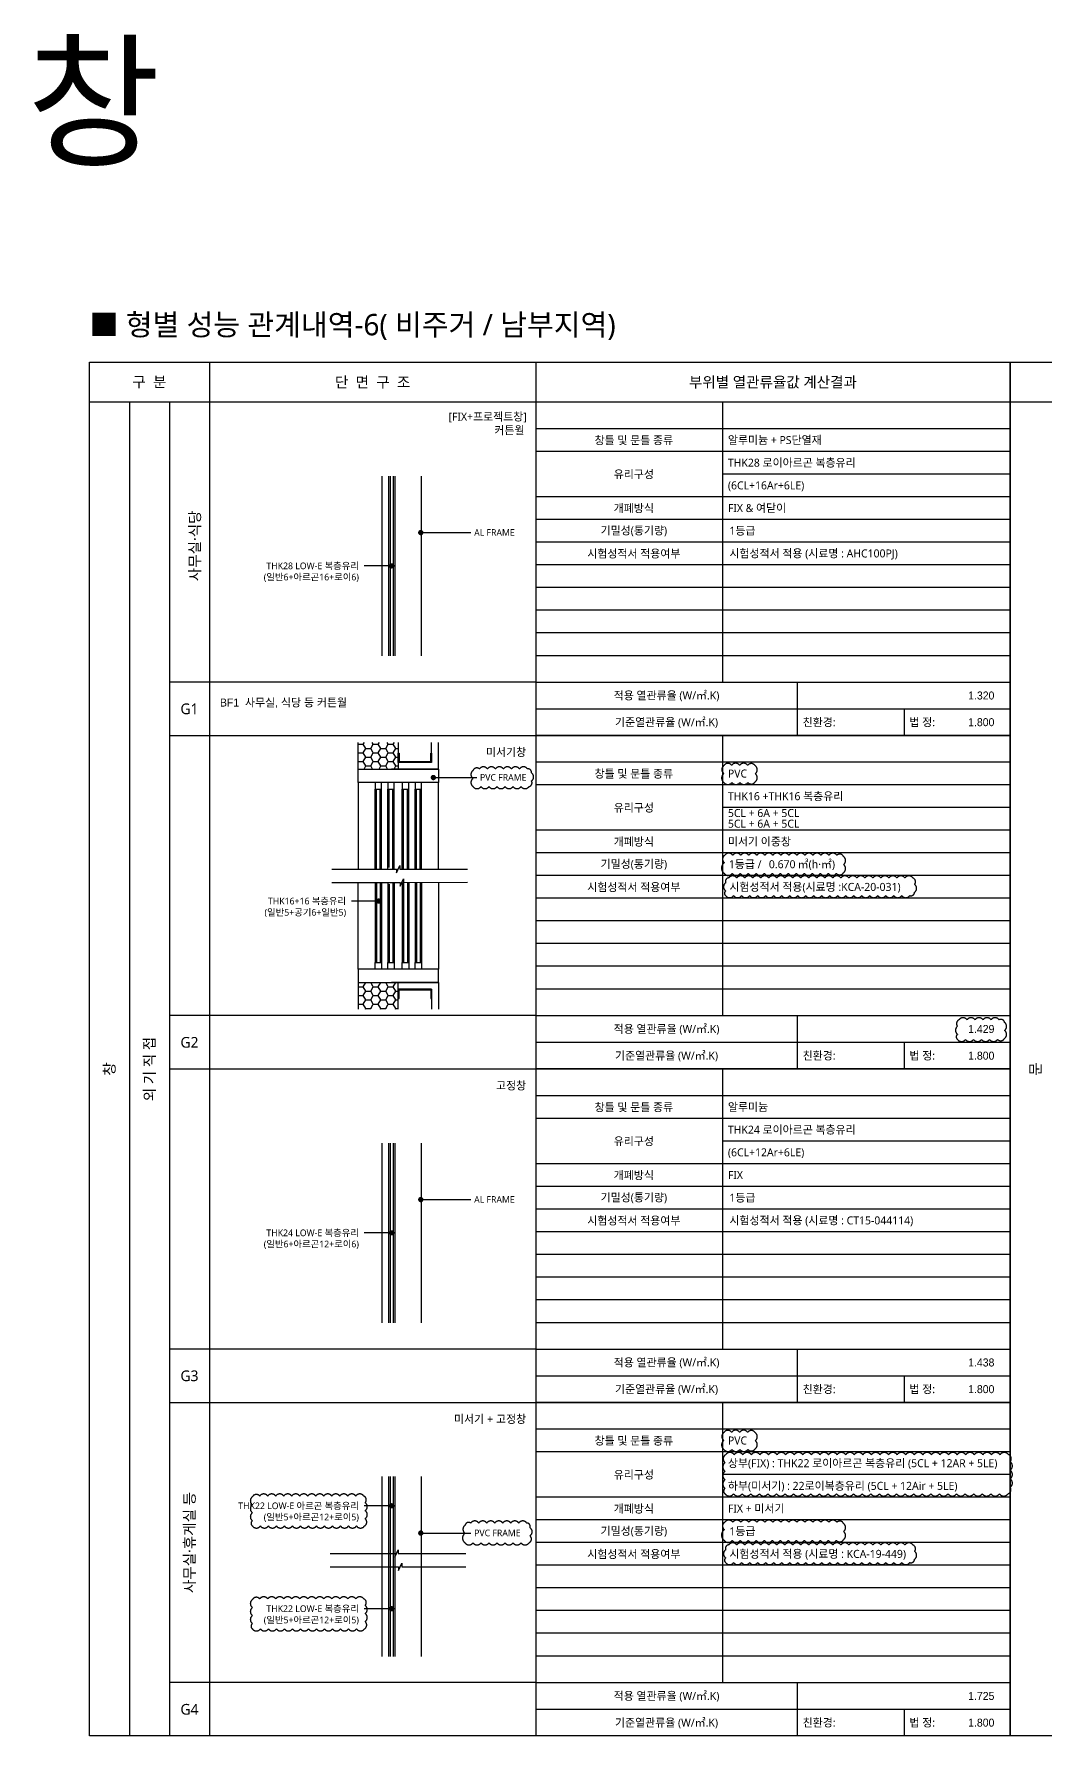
# Model space of a CAD drawing. Header units: millimetres. Extents: x 17329847 to 17386789, y -19727600 to -19720590.
# Drawn here: x 17370690 to 17374481, y -19726969 to -19720590 of the extents above; entities that cross this region are included whole.
import ezdxf
from ezdxf.enums import TextEntityAlignment as Align

# ---------------------------------------------------------------- set-up
doc = ezdxf.new("R2010")
doc.units = ezdxf.units.MM
doc.header["$LTSCALE"] = 100
doc.header["$MEASUREMENT"] = 0
doc.linetypes.add('ACAD_ISO03W100', pattern=[30, 12, -18])
doc.layers.get('DEFPOINTS').update_dxf_attribs({"color": 171, "linetype": 'CONTINUOUS'})
for name, color, linetype in [('AA-XXXX-TEXT', 3, 'CONTINUOUS'), ('ELE4', 4, 'CONTINUOUS'), ('ELEV', 253, 'CONTINUOUS'), ('FIN(패널-75글라스울)', 6, 'CONTINUOUS'), ('HAT', 253, 'CONTINUOUS'), ('LEADER', 7, 'CONTINUOUS'), ('STEEL', 5, 'CONTINUOUS'), ('SYM', 7, 'CONTINUOUS'), ('T-TEXT', 7, 'CONTINUOUS'), ('TEXT', 3, 'CONTINUOUS'), ('TEXT(실명)', 7, 'CONTINUOUS'), ('TEXT1-일반글씨', 3, 'CONTINUOUS'), ('TEXT2-제목', 7, 'CONTINUOUS'), ('WALL-DRY', 7, 'CONTINUOUS'), ('WID', 4, 'CONTINUOUS'), ('WID-F', 1, 'CONTINUOUS'), ('WID-G', 8, 'CONTINUOUS'), ('WIN', 4, 'CONTINUOUS'), ('도면폼', 7, 'CONTINUOUS')]:
    doc.layers.add(name, color=color, linetype=linetype)
doc.layers.add('VE변경사항적용-20220616', color=10, linetype='CONTINUOUS', plot=False)
doc.styles.add('@나눔바른고딕', font='NanumBarunGothic.ttf')
doc.styles.add('굴림', font='')
doc.styles.add('나눔바른고딕', font='NanumBarunGothic.ttf')
doc.styles.get('굴림').set_extended_font_data('Gulim')
pattern_1 = [(0, (17370779.923, -19739945.013), (28.125, 16.237976), [18.75, -37.5]), (120, (17370779.923, -19739945.013), (-28.125, 16.237976), [18.75, -37.5]), (60, (17370779.923, -19739945.013), (6e-15, 32.475953), [-37.5, 18.75])]

# ---------------------------------------------------------------- blocks, each defined once
blk = doc.blocks.new('BOX2')
at = {"layer": '도면폼', "ltscale": 1000}
blk.add_line((1777.5, 0), (0, 0), dxfattribs=at)
at = {"layer": '도면폼', "color": 4, "ltscale": 1000}
for p, q in [((700, 0), (700, -1050)), ((1777.5, -100), (0, -100)), ((0, -950), (1777.5, -950)), ((0, -1050), (1777.5, -1050)), ((980, -1050), (980, -1250)), ((0, -1150), (1777.5, -1150)), ((1380, -1150), (1380, -1250))]:
    blk.add_line(p, q, dxfattribs=at)
at = {"layer": '도면폼', "color": 8}
for p, q in [((1777.5, -185), (0, -185)), ((1777.5, -270), (700, -270)), ((1777.5, -355), (0, -355)), ((1777.5, -440), (0, -440)), ((1777.5, -525), (0, -525)), ((1777.5, -610), (0, -610)), ((1777.5, -695), (0, -695)), ((1777.5, -780), (0, -780)), ((1777.5, -865), (0, -865))]:
    blk.add_line(p, q, dxfattribs=at)
at = {"layer": 'TEXT1-일반글씨', "style": '나눔바른고딕'}
for s, p in [('창틀 및 문틀 종류', (367.5, -142.5)), ('유리구성', (367.5, -270)), ('개폐방식', (367.5, -397.5)), ('기밀성(통기량)', (367.5, -482.5)), ('시험성적서 적용여부', (367.5, -567.5)), ('적용 열관류율 (W/㎡.K)', (490, -1100)), ('기준열관류율 (W/㎡.K)', (490, -1200))]:
    blk.add_text(s, height=30, dxfattribs=at).set_placement(p, align=Align.MIDDLE)
for s, p in [('친환경:', (1000, -1200)), ('법 정:', (1400, -1200))]:
    blk.add_text(s, height=30, dxfattribs=at).set_placement(p, align=Align.MIDDLE_LEFT)

msp = doc.modelspace()

# ---------------------------------------------------------------- hatches: boundary and pattern name
at = {"layer": 'HAT', "ltscale": 1000}
h = msp.add_hatch(dxfattribs=at)
h.set_pattern_fill('HONEY', color=256, scale=150)
h.set_pattern_definition(pattern_1)
h.paths.add_polyline_path([(17371904.9, -19723345), (17372054.9, -19723345), (17372054.9, -19723245), (17371904.9, -19723245)])
h = msp.add_hatch(dxfattribs=at)
h.set_pattern_fill('HONEY', color=256, scale=150)
h.set_pattern_definition(pattern_1)
h.paths.add_polyline_path([(17371904.9, -19724145), (17372054.9, -19724145), (17372054.9, -19724245), (17371904.9, -19724245)])

# ---------------------------------------------------------------- linework, layer by layer
at = {"layer": 'ELE4', "ltscale": 1000}
for p, q in [((17372015.9, -19723720.4), (17372015.9, -19723420)), ((17372020.9, -19723713.6), (17372020.9, -19723420)), ((17372034.9, -19723720), (17372034.9, -19723420)), ((17372039.9, -19723720), (17372039.9, -19723420)), ((17372117.9, -19723720), (17372117.9, -19723420)), ((17372122.9, -19723720), (17372122.9, -19723420)), ((17372136.9, -19723720), (17372136.9, -19723420)), ((17372141.9, -19723720), (17372141.9, -19723420)), ((17372015.9, -19723769.7), (17372015.9, -19724070)), ((17372020.9, -19723776.5), (17372020.9, -19724070)), ((17372034.9, -19723770), (17372034.9, -19724070)), ((17372039.9, -19723770), (17372039.9, -19724070)), ((17372117.9, -19723770), (17372117.9, -19724070)), ((17372122.9, -19723770), (17372122.9, -19724070)), ((17372136.9, -19723770), (17372136.9, -19724070)), ((17372141.9, -19723770), (17372141.9, -19724070))]:
    msp.add_line(p, q, dxfattribs=at)
for points in [[(17372015.9, -19723420), (17372039.9, -19723420), (17372039.9, -19723395), (17372015.9, -19723395)], [(17372117.9, -19723420), (17372141.9, -19723420), (17372141.9, -19723395), (17372117.9, -19723395)], [(17372015.9, -19724070), (17372039.9, -19724070), (17372039.9, -19724095), (17372015.9, -19724095)], [(17372117.9, -19724070), (17372141.9, -19724070), (17372141.9, -19724095), (17372117.9, -19724095)]]:
    msp.add_lwpolyline(points, close=True, dxfattribs=at)
at = {"layer": 'ELEV'}
for p, q in [((17371993.5, -19722246.7), (17371993.5, -19722921)), ((17372140.8, -19722246.7), (17372140.8, -19722921)), ((17371993.5, -19724746.7), (17371993.5, -19725421)), ((17372140.8, -19724746.7), (17372140.8, -19725421)), ((17371993.5, -19725996.7), (17371993.5, -19726671)), ((17372140.8, -19725996.7), (17372140.8, -19726671))]:
    msp.add_line(p, q, dxfattribs=at)
at = {"layer": 'FIN(패널-75글라스울)', "ltscale": 1000}
for p, q in [((17371904.9, -19723345), (17371904.9, -19723245)), ((17372054.9, -19723245), (17372054.9, -19723345)), ((17371904.9, -19724145), (17371904.9, -19724245)), ((17372054.9, -19724245), (17372054.9, -19724145))]:
    msp.add_line(p, q, dxfattribs=at)
at = {"layer": 'LEADER'}
for p, q in [((17372139.1, -19722458.8), (17372326.8, -19722458.8)), ((17372029.8, -19722583.4), (17371927, -19722583.4)), ((17372186.2, -19723376.9), (17372348.6, -19723376.9)), ((17371981.8, -19723839.9), (17371879, -19723839.9)), ((17372139.1, -19724958.8), (17372326.8, -19724958.8)), ((17372029.8, -19725083.4), (17371927, -19725083.4)), ((17372029.8, -19726106.6), (17371927, -19726106.6)), ((17372139.1, -19726208.8), (17372326.8, -19726208.8)), ((17372029.8, -19726492.2), (17371927, -19726492.2))]:
    msp.add_line(p, q, dxfattribs=at)
at = {"layer": 'STEEL', "ltscale": 1000}
for points in [[(17372054.9, -19723320), (17372054.9, -19723285), (17372057.9, -19723285), (17372057.9, -19723317), (17372176.9, -19723317), (17372176.9, -19723285), (17372179.9, -19723285), (17372179.9, -19723320)], [(17372054.9, -19724170), (17372054.9, -19724205), (17372057.9, -19724205), (17372057.9, -19724173), (17372176.9, -19724173), (17372176.9, -19724205), (17372179.9, -19724205), (17372179.9, -19724170)]]:
    msp.add_lwpolyline(points, close=True, dxfattribs=at)
at = {"layer": 'SYM'}
for points in [[(17371806.4, -19723720.3), (17372047.8, -19723720.1), (17372047.7, -19723733.8), (17372060.7, -19723706.3), (17372060.6, -19723720.1), (17372314.2, -19723719.8)], [(17371806.4, -19723769.9), (17372061.4, -19723769.7), (17372061.3, -19723783.4), (17372074.3, -19723756), (17372074.2, -19723769.7), (17372314.2, -19723769.4)], [(17371800.1, -19726285.8), (17372041.5, -19726285.5), (17372041.5, -19726299.2), (17372054.4, -19726271.8), (17372054.3, -19726285.5), (17372307.9, -19726285.2)], [(17371800.1, -19726335.4), (17372055.1, -19726335.1), (17372055.1, -19726348.8), (17372068, -19726321.4), (17372067.9, -19726335.1), (17372307.9, -19726334.8)]]:
    msp.add_lwpolyline(points, dxfattribs=at)
at = {"layer": 'TEXT(실명)', "const_width": 10}
for points in [[(17372144.1, -19722458.8, -1), (17372134.1, -19722458.8, -1)], [(17372034.8, -19722583.4, -1), (17372024.8, -19722583.4, -1)], [(17372191.2, -19723376.9, -1), (17372181.2, -19723376.9, -1)], [(17371986.8, -19723839.9, -1), (17371976.8, -19723839.9, -1)], [(17372144.1, -19724958.8, -1), (17372134.1, -19724958.8, -1)], [(17372034.8, -19725083.4, -1), (17372024.8, -19725083.4, -1)], [(17372034.8, -19726106.6, -1), (17372024.8, -19726106.6, -1)], [(17372144.1, -19726208.8, -1), (17372134.1, -19726208.8, -1)], [(17372034.8, -19726492.2, -1), (17372024.8, -19726492.2, -1)]]:
    msp.add_lwpolyline(points, format="xyb", close=True, dxfattribs=at)
at = {"layer": 'VE변경사항적용-20220616', "linetype": 'ACAD_ISO03W100'}
for points in [[(17372334.9, -19723410.7, 0.520567), (17372364.9, -19723410.7, 0.520567), (17372394.9, -19723410.7, 0.520567), (17372424.9, -19723410.7, 0.520567), (17372454.9, -19723410.7, 0.520567), (17372484.9, -19723410.7, 0.520567), (17372514.9, -19723410.7, 0.520567), (17372544.9, -19723410.7, 0.520567), (17372553.9, -19723389.6, 0.520567), (17372553.9, -19723359.6, 0.520567), (17372539, -19723344.5, 0.520567), (17372509, -19723344.5, 0.520567), (17372479, -19723344.5, 0.520567), (17372449, -19723344.5, 0.520567), (17372419, -19723344.5, 0.520567), (17372389, -19723344.5, 0.520567), (17372359, -19723344.5, 0.520567), (17372334.9, -19723350.3, 0.520567), (17372334.9, -19723380.3, 0.520567)], [(17373274.9, -19723395.3, 0.520567), (17373304.9, -19723395.3, 0.520567), (17373334.9, -19723395.3, 0.520567), (17373364.9, -19723395.3, 0.520567), (17373392.2, -19723392.6, 0.520567), (17373392.2, -19723362.6, 0.520567), (17373392.2, -19723332.6, 0.520567), (17373363.9, -19723330.9, 0.520567), (17373333.9, -19723330.9, 0.520567), (17373303.9, -19723330.9, 0.520567), (17373274.9, -19723331.9, 0.520567), (17373274.9, -19723361.9, 0.520567)], [(17373276.2, -19723736.2, 0.520567), (17373306.2, -19723736.2, 0.520567), (17373336.2, -19723736.2, 0.520567), (17373366.2, -19723736.2, 0.520567), (17373396.2, -19723736.2, 0.520567), (17373426.2, -19723736.2, 0.520567), (17373456.2, -19723736.2, 0.520567), (17373486.2, -19723736.2, 0.520567), (17373516.2, -19723736.2, 0.520567), (17373546.2, -19723736.2, 0.520567), (17373576.2, -19723736.2, 0.520567), (17373606.2, -19723736.2, 0.520567), (17373636.2, -19723736.2, 0.520567), (17373666.2, -19723736.2, 0.520567), (17373696.2, -19723736.2, 0.520567), (17373723.1, -19723733.1, 0.520567), (17373723.1, -19723703.1, 0.520567), (17373723.1, -19723673.1, 0.520567), (17373698.2, -19723668.1, 0.520567), (17373668.2, -19723668.1, 0.520567), (17373638.2, -19723668.1, 0.520567), (17373608.2, -19723668.1, 0.520567), (17373578.2, -19723668.1, 0.520567), (17373548.2, -19723668.1, 0.520567), (17373518.2, -19723668.1, 0.520567), (17373488.2, -19723668.1, 0.520567), (17373458.2, -19723668.1, 0.520567), (17373428.2, -19723668.1, 0.520567), (17373398.2, -19723668.1, 0.520567), (17373368.2, -19723668.1, 0.520567), (17373338.2, -19723668.1, 0.520567), (17373308.2, -19723668.1, 0.520567), (17373278.2, -19723668.1, 0.520567), (17373276.2, -19723696.1, 0.520567)], [(17373281.4, -19723819.4, 0.520567), (17373311.4, -19723819.4, 0.520567), (17373341.4, -19723819.4, 0.520567), (17373371.4, -19723819.4, 0.520567), (17373401.4, -19723819.4, 0.520567), (17373431.4, -19723819.4, 0.520567), (17373461.4, -19723819.4, 0.520567), (17373491.4, -19723819.4, 0.520567), (17373521.4, -19723819.4, 0.520567), (17373551.4, -19723819.4, 0.520567), (17373581.4, -19723819.4, 0.520567), (17373611.4, -19723819.4, 0.520567), (17373641.4, -19723819.4, 0.520567), (17373671.4, -19723819.4, 0.520567), (17373701.4, -19723819.4, 0.520567), (17373731.4, -19723819.4, 0.520567), (17373761.4, -19723819.4, 0.520567), (17373791.4, -19723819.4, 0.520567), (17373821.4, -19723819.4, 0.520567), (17373851.4, -19723819.4, 0.520567), (17373881.4, -19723819.4, 0.520567), (17373911.4, -19723819.4, 0.520567), (17373941.4, -19723819.4, 0.520567), (17373971.4, -19723819.4, 0.520567), (17373989.1, -19723807.1, 0.520567), (17373989.1, -19723777.1, 0.520567), (17373983, -19723753.2, 0.520567), (17373953, -19723753.2, 0.520567), (17373923, -19723753.2, 0.520567), (17373893, -19723753.2, 0.520567), (17373863, -19723753.2, 0.520567), (17373833, -19723753.2, 0.520567), (17373803, -19723753.2, 0.520567), (17373773, -19723753.2, 0.520567), (17373743, -19723753.2, 0.520567), (17373713, -19723753.2, 0.520567), (17373683, -19723753.2, 0.520567), (17373653, -19723753.2, 0.520567), (17373623, -19723753.2, 0.520567), (17373593, -19723753.2, 0.520567), (17373563, -19723753.2, 0.520567), (17373533, -19723753.2, 0.520567), (17373503, -19723753.2, 0.520567), (17373473, -19723753.2, 0.520567), (17373443, -19723753.2, 0.520567), (17373413, -19723753.2, 0.520567), (17373383, -19723753.2, 0.520567), (17373353, -19723753.2, 0.520567), (17373323, -19723753.2, 0.520567), (17373293, -19723753.2, 0.520567), (17373281.4, -19723771.6, 0.520567), (17373281.4, -19723801.6, 0.520567)], [(17374150.2, -19724358.6, 0.520567), (17374180.2, -19724358.6, 0.520567), (17374210.2, -19724358.6, 0.520567), (17374240.2, -19724358.6, 0.520567), (17374270.2, -19724358.6, 0.520567), (17374300.2, -19724358.6, 0.520567), (17374326.3, -19724354.7, 0.520567), (17374326.3, -19724324.7, 0.520567), (17374326.3, -19724294.7, 0.520567), (17374305.9, -19724285, 0.520567), (17374275.9, -19724285, 0.520567), (17374245.9, -19724285, 0.520567), (17374215.9, -19724285, 0.520567), (17374185.9, -19724285, 0.520567), (17374155.9, -19724285, 0.520567), (17374150.2, -19724309.2, 0.520567), (17374150.2, -19724339.2, 0.520567)], [(17373274.9, -19725895.3, 0.520567), (17373304.9, -19725895.3, 0.520567), (17373334.9, -19725895.3, 0.520567), (17373364.9, -19725895.3, 0.520567), (17373392.2, -19725892.6, 0.520567), (17373392.2, -19725862.6, 0.520567), (17373392.2, -19725832.6, 0.520567), (17373363.9, -19725830.9, 0.520567), (17373333.9, -19725830.9, 0.520567), (17373303.9, -19725830.9, 0.520567), (17373274.9, -19725831.9, 0.520567), (17373274.9, -19725861.9, 0.520567)], [(17373279.1, -19726061.7, 0.520567), (17373311.2, -19726061.7, 0.520567), (17373343.4, -19726061.7, 0.520567), (17373375.5, -19726061.7, 0.520567), (17373407.6, -19726061.7, 0.520567), (17373439.8, -19726061.7, 0.520567), (17373471.9, -19726061.7, 0.520567), (17373504, -19726061.7, 0.520567), (17373536.1, -19726061.7, 0.520567), (17373568.3, -19726061.7, 0.520567), (17373600.4, -19726061.7, 0.520567), (17373632.5, -19726061.7, 0.520567), (17373664.7, -19726061.7, 0.520567), (17373696.8, -19726061.7, 0.520567), (17373728.9, -19726061.7, 0.520567), (17373761, -19726061.7, 0.520567), (17373793.2, -19726061.7, 0.520567), (17373825.3, -19726061.7, 0.520567), (17373857.4, -19726061.7, 0.520567), (17373889.6, -19726061.7, 0.520567), (17373921.7, -19726061.7, 0.520567), (17373953.8, -19726061.7, 0.520567), (17373986, -19726061.7, 0.520567), (17374018.1, -19726061.7, 0.520567), (17374050.2, -19726061.7, 0.520567), (17374082.3, -19726061.7, 0.520567), (17374114.5, -19726061.7, 0.520567), (17374146.6, -19726061.7, 0.520567), (17374178.7, -19726061.7, 0.520567), (17374210.9, -19726061.7, 0.520567), (17374243, -19726061.7, 0.520567), (17374275.1, -19726061.7, 0.520567), (17374307.2, -19726061.7, 0.520567), (17374339.4, -19726061.7, 0.520567), (17374347.4, -19726037.6, 0.520567), (17374347.4, -19726005.4, 0.520567), (17374347.4, -19725973.3, 0.520567), (17374347.4, -19725941.2, 0.520567), (17374341.5, -19725914.9, 0.520567), (17374309.4, -19725914.9, 0.520567), (17374277.3, -19725914.9, 0.520567), (17374245.2, -19725914.9, 0.520567), (17374213, -19725914.9, 0.520567), (17374180.9, -19725914.9, 0.520567), (17374148.8, -19725914.9, 0.520567), (17374116.6, -19725914.9, 0.520567), (17374084.5, -19725914.9, 0.520567), (17374052.4, -19725914.9, 0.520567), (17374020.2, -19725914.9, 0.520567), (17373988.1, -19725914.9, 0.520567), (17373956, -19725914.9, 0.520567), (17373923.9, -19725914.9, 0.520567), (17373891.7, -19725914.9, 0.520567), (17373859.6, -19725914.9, 0.520567), (17373827.5, -19725914.9, 0.520567), (17373795.3, -19725914.9, 0.520567), (17373763.2, -19725914.9, 0.520567), (17373731.1, -19725914.9, 0.520567), (17373699, -19725914.9, 0.520567), (17373666.8, -19725914.9, 0.520567), (17373634.7, -19725914.9, 0.520567), (17373602.6, -19725914.9, 0.520567), (17373570.4, -19725914.9, 0.520567), (17373538.3, -19725914.9, 0.520567), (17373506.2, -19725914.9, 0.520567), (17373474, -19725914.9, 0.520567), (17373441.9, -19725914.9, 0.520567), (17373409.8, -19725914.9, 0.520567), (17373377.7, -19725914.9, 0.520567), (17373345.5, -19725914.9, 0.520567), (17373313.4, -19725914.9, 0.520567), (17373281.3, -19725914.9, 0.520567), (17373279.1, -19725944.8, 0.520567), (17373279.1, -19725977, 0.520567), (17373279.1, -19726009.1, 0.520567), (17373279.1, -19726041.2, 0.520567)], [(17371508.3, -19726182.2, 0.520567), (17371538.3, -19726182.2, 0.520567), (17371568.3, -19726182.2, 0.520567), (17371598.3, -19726182.2, 0.520567), (17371628.3, -19726182.2, 0.520567), (17371658.3, -19726182.2, 0.520567), (17371688.3, -19726182.2, 0.520567), (17371718.3, -19726182.2, 0.520567), (17371748.3, -19726182.2, 0.520567), (17371778.3, -19726182.2, 0.520567), (17371808.3, -19726182.2, 0.520567), (17371838.3, -19726182.2, 0.520567), (17371868.3, -19726182.2, 0.520567), (17371898.3, -19726182.2, 0.520567), (17371928.3, -19726182.2, 0.520567), (17371930.8, -19726154.8, 0.520567), (17371930.8, -19726124.8, 0.520567), (17371930.8, -19726094.8, 0.520567), (17371925.7, -19726069.9, 0.520567), (17371895.7, -19726069.9, 0.520567), (17371865.7, -19726069.9, 0.520567), (17371835.7, -19726069.9, 0.520567), (17371805.7, -19726069.9, 0.520567), (17371775.7, -19726069.9, 0.520567), (17371745.7, -19726069.9, 0.520567), (17371715.7, -19726069.9, 0.520567), (17371685.7, -19726069.9, 0.520567), (17371655.7, -19726069.9, 0.520567), (17371625.7, -19726069.9, 0.520567), (17371595.7, -19726069.9, 0.520567), (17371565.7, -19726069.9, 0.520567), (17371535.7, -19726069.9, 0.520567), (17371508.3, -19726072.4, 0.520567), (17371508.3, -19726102.4, 0.520567), (17371508.3, -19726132.4, 0.520567), (17371508.3, -19726162.4, 0.520567)], [(17372304.9, -19726245.3, 0.520567), (17372334.9, -19726245.3, 0.520567), (17372364.9, -19726245.3, 0.520567), (17372394.9, -19726245.3, 0.520567), (17372424.9, -19726245.3, 0.520567), (17372454.9, -19726245.3, 0.520567), (17372484.9, -19726245.3, 0.520567), (17372514.9, -19726245.3, 0.520567), (17372544.9, -19726245.3, 0.520567), (17372548.6, -19726218.9, 0.520567), (17372548.6, -19726188.9, 0.520567), (17372536.4, -19726171.1, 0.520567), (17372506.4, -19726171.1, 0.520567), (17372476.4, -19726171.1, 0.520567), (17372446.4, -19726171.1, 0.520567), (17372416.4, -19726171.1, 0.520567), (17372386.4, -19726171.1, 0.520567), (17372356.4, -19726171.1, 0.520567), (17372326.4, -19726171.1, 0.520567), (17372304.9, -19726179.5, 0.520567), (17372304.9, -19726209.5, 0.520567)], [(17373276.2, -19726236.2, 0.520567), (17373306.2, -19726236.2, 0.520567), (17373336.2, -19726236.2, 0.520567), (17373366.2, -19726236.2, 0.520567), (17373396.2, -19726236.2, 0.520567), (17373426.2, -19726236.2, 0.520567), (17373456.2, -19726236.2, 0.520567), (17373486.2, -19726236.2, 0.520567), (17373516.2, -19726236.2, 0.520567), (17373546.2, -19726236.2, 0.520567), (17373576.2, -19726236.2, 0.520567), (17373606.2, -19726236.2, 0.520567), (17373636.2, -19726236.2, 0.520567), (17373666.2, -19726236.2, 0.520567), (17373696.2, -19726236.2, 0.520567), (17373723.1, -19726233.1, 0.520567), (17373723.1, -19726203.1, 0.520567), (17373723.1, -19726173.1, 0.520567), (17373698.2, -19726168.1, 0.520567), (17373668.2, -19726168.1, 0.520567), (17373638.2, -19726168.1, 0.520567), (17373608.2, -19726168.1, 0.520567), (17373578.2, -19726168.1, 0.520567), (17373548.2, -19726168.1, 0.520567), (17373518.2, -19726168.1, 0.520567), (17373488.2, -19726168.1, 0.520567), (17373458.2, -19726168.1, 0.520567), (17373428.2, -19726168.1, 0.520567), (17373398.2, -19726168.1, 0.520567), (17373368.2, -19726168.1, 0.520567), (17373338.2, -19726168.1, 0.520567), (17373308.2, -19726168.1, 0.520567), (17373278.2, -19726168.1, 0.520567), (17373276.2, -19726196.1, 0.520567)], [(17373281.4, -19726319.4, 0.520567), (17373311.4, -19726319.4, 0.520567), (17373341.4, -19726319.4, 0.520567), (17373371.4, -19726319.4, 0.520567), (17373401.4, -19726319.4, 0.520567), (17373431.4, -19726319.4, 0.520567), (17373461.4, -19726319.4, 0.520567), (17373491.4, -19726319.4, 0.520567), (17373521.4, -19726319.4, 0.520567), (17373551.4, -19726319.4, 0.520567), (17373581.4, -19726319.4, 0.520567), (17373611.4, -19726319.4, 0.520567), (17373641.4, -19726319.4, 0.520567), (17373671.4, -19726319.4, 0.520567), (17373701.4, -19726319.4, 0.520567), (17373731.4, -19726319.4, 0.520567), (17373761.4, -19726319.4, 0.520567), (17373791.4, -19726319.4, 0.520567), (17373821.4, -19726319.4, 0.520567), (17373851.4, -19726319.4, 0.520567), (17373881.4, -19726319.4, 0.520567), (17373911.4, -19726319.4, 0.520567), (17373941.4, -19726319.4, 0.520567), (17373971.4, -19726319.4, 0.520567), (17373989.1, -19726307.1, 0.520567), (17373989.1, -19726277.1, 0.520567), (17373983, -19726253.2, 0.520567), (17373953, -19726253.2, 0.520567), (17373923, -19726253.2, 0.520567), (17373893, -19726253.2, 0.520567), (17373863, -19726253.2, 0.520567), (17373833, -19726253.2, 0.520567), (17373803, -19726253.2, 0.520567), (17373773, -19726253.2, 0.520567), (17373743, -19726253.2, 0.520567), (17373713, -19726253.2, 0.520567), (17373683, -19726253.2, 0.520567), (17373653, -19726253.2, 0.520567), (17373623, -19726253.2, 0.520567), (17373593, -19726253.2, 0.520567), (17373563, -19726253.2, 0.520567), (17373533, -19726253.2, 0.520567), (17373503, -19726253.2, 0.520567), (17373473, -19726253.2, 0.520567), (17373443, -19726253.2, 0.520567), (17373413, -19726253.2, 0.520567), (17373383, -19726253.2, 0.520567), (17373353, -19726253.2, 0.520567), (17373323, -19726253.2, 0.520567), (17373293, -19726253.2, 0.520567), (17373281.4, -19726271.6, 0.520567), (17373281.4, -19726301.6, 0.520567)], [(17371508.3, -19726567.8, 0.520567), (17371538.3, -19726567.8, 0.520567), (17371568.3, -19726567.8, 0.520567), (17371598.3, -19726567.8, 0.520567), (17371628.3, -19726567.8, 0.520567), (17371658.3, -19726567.8, 0.520567), (17371688.3, -19726567.8, 0.520567), (17371718.3, -19726567.8, 0.520567), (17371748.3, -19726567.8, 0.520567), (17371778.3, -19726567.8, 0.520567), (17371808.3, -19726567.8, 0.520567), (17371838.3, -19726567.8, 0.520567), (17371868.3, -19726567.8, 0.520567), (17371898.3, -19726567.8, 0.520567), (17371928.3, -19726567.8, 0.520567), (17371930.8, -19726540.4, 0.520567), (17371930.8, -19726510.4, 0.520567), (17371930.8, -19726480.4, 0.520567), (17371925.7, -19726455.5, 0.520567), (17371895.7, -19726455.5, 0.520567), (17371865.7, -19726455.5, 0.520567), (17371835.7, -19726455.5, 0.520567), (17371805.7, -19726455.5, 0.520567), (17371775.7, -19726455.5, 0.520567), (17371745.7, -19726455.5, 0.520567), (17371715.7, -19726455.5, 0.520567), (17371685.7, -19726455.5, 0.520567), (17371655.7, -19726455.5, 0.520567), (17371625.7, -19726455.5, 0.520567), (17371595.7, -19726455.5, 0.520567), (17371565.7, -19726455.5, 0.520567), (17371535.7, -19726455.5, 0.520567), (17371508.3, -19726458, 0.520567), (17371508.3, -19726488, 0.520567), (17371508.3, -19726518, 0.520567), (17371508.3, -19726548, 0.520567)]]:
    msp.add_lwpolyline(points, format="xyb", close=True, dxfattribs=at)
at = {"layer": 'WALL-DRY', "ltscale": 1000}
for p, q in [((17372179.9, -19723320), (17372179.9, -19723245)), ((17372204.9, -19723345), (17372204.9, -19723245)), ((17372154.9, -19723345), (17372029.9, -19723345)), ((17372179.9, -19723320), (17372054.9, -19723320)), ((17372204.9, -19723345), (17372054.9, -19723345)), ((17372154.9, -19724145), (17372029.9, -19724145)), ((17372204.9, -19724145), (17372054.9, -19724145)), ((17372179.9, -19724170), (17372054.9, -19724170)), ((17372179.9, -19724170), (17372179.9, -19724245)), ((17372204.9, -19724145), (17372204.9, -19724245))]:
    msp.add_line(p, q, dxfattribs=at)
at = {"layer": 'WID', "ltscale": 1000}
for p, q in [((17371967.9, -19723720), (17371967.9, -19723420)), ((17371991.9, -19723720), (17371991.9, -19723420)), ((17372069.9, -19723720), (17372069.9, -19723420)), ((17372093.9, -19723720), (17372093.9, -19723420)), ((17371967.9, -19723770), (17371967.9, -19724070)), ((17371991.9, -19723770), (17371991.9, -19724070)), ((17372069.9, -19723770), (17372069.9, -19724070)), ((17372093.9, -19723770), (17372093.9, -19724070))]:
    msp.add_line(p, q, dxfattribs=at)
for points in [[(17371904.9, -19723345), (17372204.9, -19723345), (17372204.9, -19723395), (17371904.9, -19723395)], [(17371967.9, -19723420), (17371991.9, -19723420), (17371991.9, -19723395), (17371967.9, -19723395)], [(17372069.9, -19723420), (17372093.9, -19723420), (17372093.9, -19723395), (17372069.9, -19723395)], [(17371967.9, -19724070), (17371991.9, -19724070), (17371991.9, -19724095), (17371967.9, -19724095)], [(17372069.9, -19724070), (17372093.9, -19724070), (17372093.9, -19724095), (17372069.9, -19724095)], [(17371904.9, -19724145), (17372204.9, -19724145), (17372204.9, -19724095), (17371904.9, -19724095)]]:
    msp.add_lwpolyline(points, close=True, dxfattribs=at)
at = {"layer": 'WID-F', "ltscale": 1000}
for p, q in [((17371904.9, -19723395), (17371904.9, -19723720)), ((17372204.9, -19723720), (17372204.9, -19723395)), ((17371904.9, -19724095), (17371904.9, -19723770)), ((17372204.9, -19723770), (17372204.9, -19724095))]:
    msp.add_line(p, q, dxfattribs=at)
at = {"layer": 'WID-G', "ltscale": 1000}
for p, q in [((17371972.9, -19723720), (17371972.9, -19723420)), ((17371986.9, -19723720), (17371986.9, -19723420)), ((17372074.9, -19723720), (17372074.9, -19723420)), ((17372088.9, -19723720), (17372088.9, -19723420)), ((17371972.9, -19723770), (17371972.9, -19724070)), ((17371986.9, -19723770), (17371986.9, -19724070)), ((17372074.9, -19723770), (17372074.9, -19724070)), ((17372088.9, -19723770), (17372088.9, -19724070))]:
    msp.add_line(p, q, dxfattribs=at)
at = {"layer": 'WIN'}
for p, q in [((17372018, -19722246.7), (17372018, -19722921)), ((17372023.9, -19722246.7), (17372023.9, -19722921)), ((17372035.7, -19722246.7), (17372035.7, -19722921)), ((17372041.6, -19722246.7), (17372041.6, -19722921)), ((17372018, -19724746.7), (17372018, -19725421)), ((17372023.9, -19724746.7), (17372023.9, -19725421)), ((17372035.7, -19724746.7), (17372035.7, -19725421)), ((17372041.6, -19724746.7), (17372041.6, -19725421)), ((17372018, -19725996.7), (17372018, -19726671)), ((17372023.9, -19725996.7), (17372023.9, -19726671)), ((17372035.7, -19725996.7), (17372035.7, -19726671)), ((17372041.6, -19725996.7), (17372041.6, -19726671))]:
    msp.add_line(p, q, dxfattribs=at)
at = {"layer": '도면폼'}
for p, q in [((17371347.4, -19721819.3), (17371347.4, -19726969.3)), ((17372569.9, -19721819.3), (17372569.9, -19726969.3)), ((17377797.4, -19721969.3), (17374347.4, -19721969.3))]:
    msp.add_line(p, q, dxfattribs=at)
at = {"layer": '도면폼', "ltscale": 1000}
for p, q in [((17374347.4, -19721969.3), (17370897.4, -19721969.3)), ((17371047.4, -19721969.3), (17371047.4, -19726969.3)), ((17371197.4, -19721969.3), (17371197.4, -19726969.3)), ((17371197.4, -19723219.3), (17374347.4, -19723219.3)), ((17371197.4, -19724469.3), (17374347.4, -19724469.3)), ((17371197.4, -19725719.3), (17374347.4, -19725719.3))]:
    msp.add_line(p, q, dxfattribs=at)
at = {"layer": '도면폼', "color": 4, "ltscale": 1000}
for p, q in [((17372569.9, -19723019.3), (17371197.4, -19723019.3)), ((17372569.9, -19724269.3), (17371197.4, -19724269.3)), ((17372569.9, -19725519.3), (17371197.4, -19725519.3)), ((17372569.9, -19726769.3), (17371197.4, -19726769.3))]:
    msp.add_line(p, q, dxfattribs=at)
at = {"layer": '도면폼'}
for points in [[(17370897.4, -19721819.3), (17374347.4, -19721819.3), (17374347.4, -19726969.3), (17370897.4, -19726969.3)], [(17374347.4, -19721819.3), (17377797.4, -19721819.3), (17377797.4, -19726969.3), (17374347.4, -19726969.3)]]:
    msp.add_lwpolyline(points, close=True, dxfattribs=at)

# ---------------------------------------------------------------- block references
at = {"layer": 'TEXT'}
for p in [(17372569.9, -19721969.3), (17372569.9, -19723219.3), (17372569.9, -19724469.3), (17372569.9, -19725719.3)]:
    msp.add_blockref('BOX2', p, dxfattribs=at)

# ---------------------------------------------------------------- texts
at = {"layer": 'AA-XXXX-TEXT', "style": '@나눔바른고딕'}
for s, p in [('사무실·식당', (17371292.4, -19722508.4)), ('외 기 직 접', (17371122.4, -19724469.3)), ('창', (17370972.4, -19724469.3)), ('문', (17374442.4, -19724469.3)), ('사무실·휴게실 등', (17371272.4, -19726244.3))]:
    msp.add_text(s, height=40, rotation=90, dxfattribs=at).set_placement(p, align=Align.MIDDLE_CENTER)
at = {"layer": 'AA-XXXX-TEXT', "style": '나눔바른고딕'}
for s, p in [('G1', (17371272.4, -19723119.3)), ('G2', (17371272.4, -19724369.3)), ('G3', (17371272.4, -19725619.3)), ('G4', (17371272.4, -19726869.3))]:
    msp.add_text(s, height=40, dxfattribs=at).set_placement(p, align=Align.MIDDLE)
at = {"layer": 'DEFPOINTS'}
for s, height, style, p in [('창', 400, '나눔바른고딕', (17370662.3, -19720843.4)), ('BF1  사무실, 식당 등 커튼월', 30, '굴림', (17371386.8, -19723095.7))]:
    msp.add_text(s, height=height, dxfattribs=dict(at, style=style)).set_placement(p, align=Align.MIDDLE_LEFT)
at = {"layer": 'DEFPOINTS', "style": '굴림'}
for s, p in [('미서기창', (17372534, -19723281.5)), ('고정창', (17372534, -19724531.5)), ('미서기 + 고정창', (17372534, -19725781.5))]:
    msp.add_text(s, height=30, dxfattribs=at).set_placement(p, align=Align.MIDDLE_RIGHT)
at = {"layer": 'T-TEXT', "style": '나눔바른고딕'}
msp.add_text('■ 형별 성능 관계내역-6( 비주거 / 남부지역)', height=80, dxfattribs=at).set_placement((17370897.4, -19721719.3))
at = {"layer": 'TEXT'}
for s, height, style, p in [('[FIX+프로젝트창]', 30, '나눔바른고딕', (17372536, -19722024.3)), ('커튼월', 30, '나눔바른고딕', (17372527.9, -19722075.3)), ('(일반6+아르곤16+로이6)', 25, '나눔바른고딕', (17371907.4, -19722625.4)), ('THK28 LOW-E 복층유리', 25, '나눔바른고딕', (17371907.4, -19722583.4)), ('1.320', 30, '굴림', (17374288.3, -19723069.3)), ('1.800', 30, '굴림', (17374288.3, -19723169.3)), ('(일반5+공기6+일반5)', 25, '나눔바른고딕', (17371859.4, -19723882)), ('THK16+16 복층유리', 25, '나눔바른고딕', (17371859.4, -19723839.9)), ('1.429', 30, '굴림', (17374288.3, -19724319.3)), ('1.800', 30, '굴림', (17374288.3, -19724419.3)), ('THK24 LOW-E 복층유리', 25, '나눔바른고딕', (17371907.4, -19725083.4)), ('(일반6+아르곤12+로이6)', 25, '나눔바른고딕', (17371907.4, -19725125.4)), ('1.438', 30, '굴림', (17374288.3, -19725569.3)), ('1.800', 30, '굴림', (17374288.3, -19725669.3)), ('THK22 LOW-E 아르곤 복층유리', 25, '나눔바른고딕', (17371907.4, -19726106.6)), ('(일반5+아르곤12+로이5)', 25, '나눔바른고딕', (17371907.4, -19726148.7)), ('THK22 LOW-E 복층유리', 25, '나눔바른고딕', (17371907.4, -19726492.2)), ('(일반5+아르곤12+로이5)', 25, '나눔바른고딕', (17371907.4, -19726534.3)), ('1.725', 30, '굴림', (17374288.3, -19726819.3)), ('1.800', 30, '굴림', (17374288.3, -19726919.3))]:
    msp.add_text(s, height=height, dxfattribs=dict(at, style=style)).set_placement(p, align=Align.MIDDLE_RIGHT)
at = {"layer": 'TEXT', "style": '나눔바른고딕'}
for s, height, p in [('알루미늄 + PS단열재', 30, (17373289.9, -19722111.8)), ('THK28 로이아르곤 복층유리', 30, (17373289.9, -19722196.8)), ('(6CL+16Ar+6LE)', 30, (17373289.9, -19722281.8)), ('FIX & 여닫이', 30, (17373289.9, -19722366.8)), ('AL FRAME', 25, (17372339.1, -19722458.3)), ('1등급', 30, (17373295.4, -19722451.8)), ('시험성적서 적용 (시료명 : AHC100PJ)', 30, (17373295.4, -19722536.8)), ('PVC FRAME', 25, (17372360.9, -19723376.3)), ('PVC ', 30, (17373289.9, -19723361.8)), ('THK16 +THK16 복층유리', 30, (17373289.9, -19723446.8)), ('5CL + 6A + 5CL', 30, (17373289.9, -19723509.8)), ('5CL + 6A + 5CL', 30, (17373289.9, -19723549.8)), ('미서기 이중창', 30, (17373289.9, -19723616.8)), ('1등급 /', 30, (17373293.3, -19723701.8)), ('0.670', 30, (17373443.3, -19723701.8)), ('㎥(h·㎡)', 30, (17373551.2, -19723701.8)), ('시험성적서 적용(시료명 :KCA-20-031)', 30, (17373295.4, -19723786.8)), ('알루미늄', 30, (17373289.9, -19724611.8)), ('THK24 로이아르곤 복층유리', 30, (17373289.9, -19724696.8)), ('(6CL+12Ar+6LE)', 30, (17373289.9, -19724781.8)), ('FIX', 30, (17373289.9, -19724866.8)), ('AL FRAME', 25, (17372339.1, -19724958.3)), ('1등급', 30, (17373295.4, -19724951.8)), ('시험성적서 적용 (시료명 : CT15-044114)', 30, (17373295.4, -19725036.8)), ('PVC', 30, (17373289.9, -19725861.8)), ('상부(FIX) : THK22 로이아르곤 복층유리 (5CL + 12AR + 5LE)', 30, (17373289.9, -19725946.8)), ('하부(미서기) : 22로이복층유리 (5CL + 12Air + 5LE)', 30, (17373289.9, -19726031.8)), ('FIX + 미서기', 30, (17373289.9, -19726116.8)), ('PVC FRAME', 25, (17372339.1, -19726208.3)), ('1등급', 30, (17373295.4, -19726201.8)), ('시험성적서 적용 (시료명 : KCA-19-449)', 30, (17373295.4, -19726286.8))]:
    msp.add_text(s, height=height, dxfattribs=at).set_placement(p, align=Align.MIDDLE_LEFT)
at = {"layer": 'TEXT2-제목', "style": '나눔바른고딕'}
for s, p in [('구  분', (17371122.4, -19721894.3)), ('단  면  구  조', (17371958.6, -19721894.3)), ('부위별 열관류율값 계산결과', (17373458.6, -19721894.3))]:
    msp.add_text(s, height=40, dxfattribs=at).set_placement(p, align=Align.MIDDLE)

doc.saveas('drawing.dxf')
